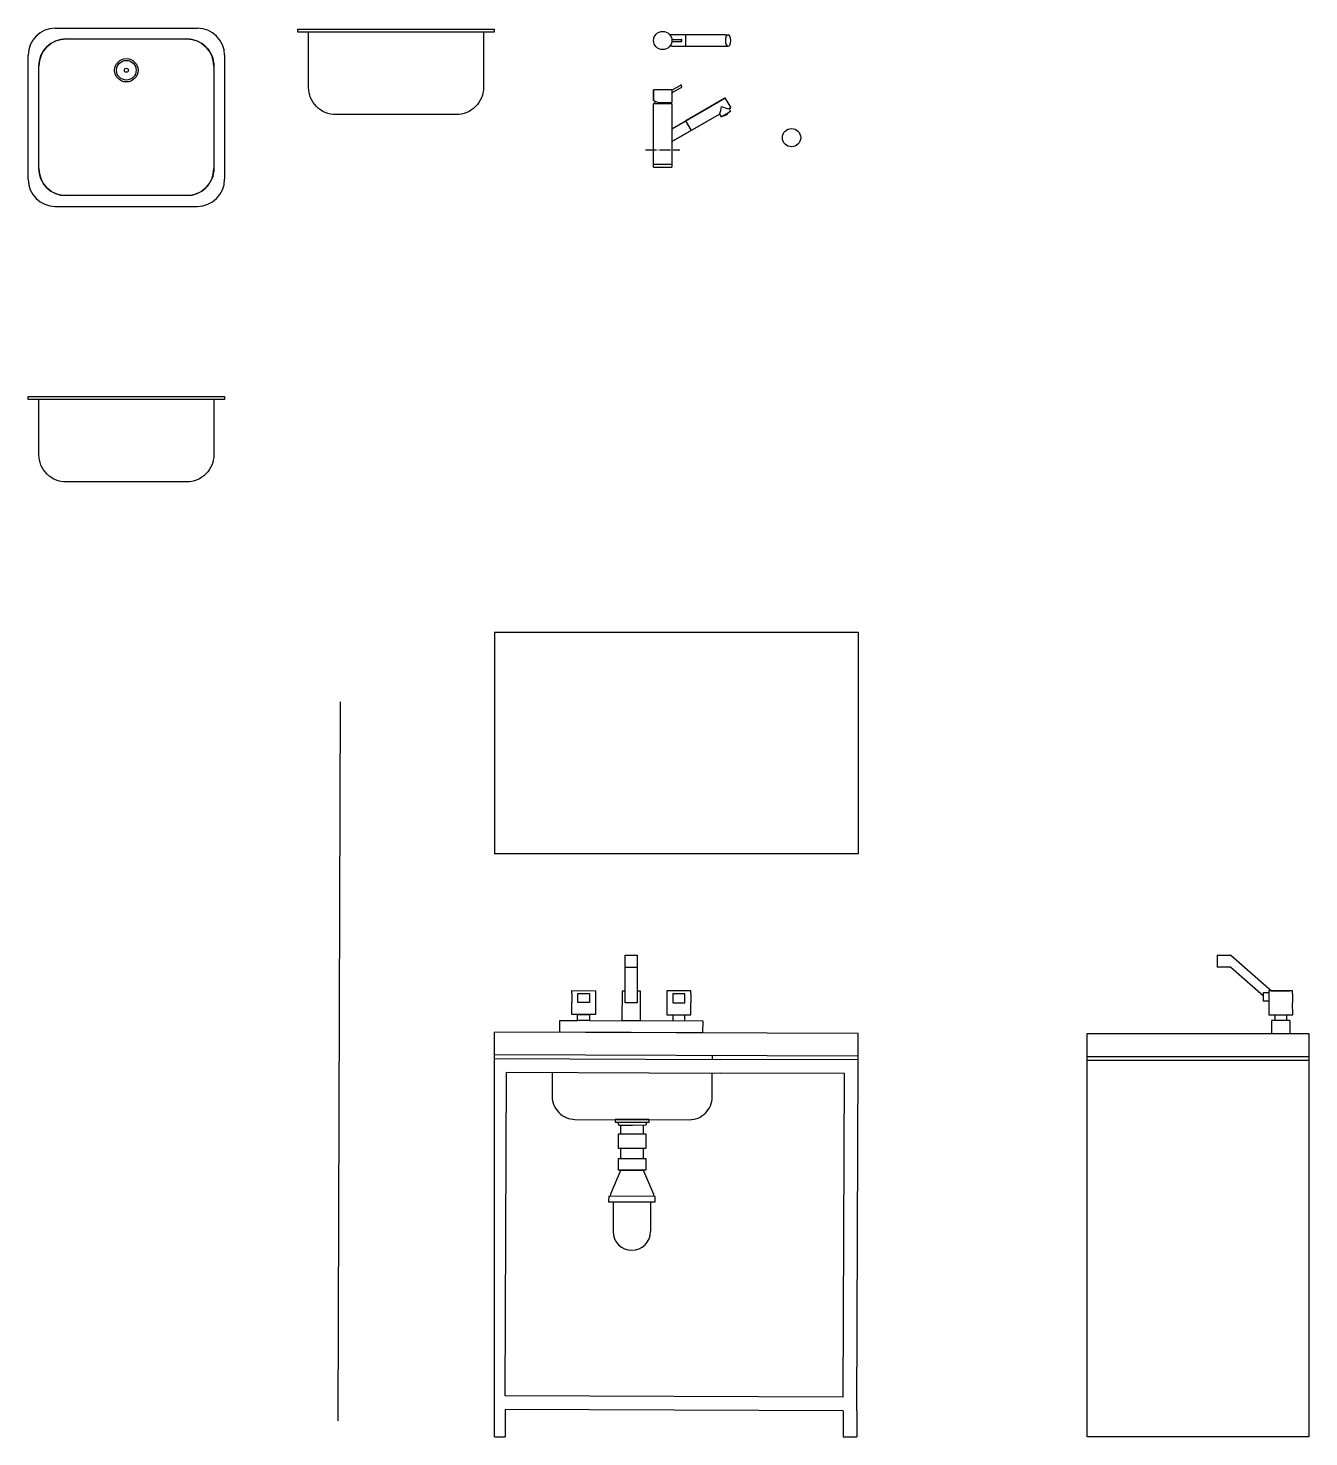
# Model space of a CAD drawing. Header units: millimetres. Extents: x 3449 to 6253, y 109 to 3191.
import ezdxf

# ---------------------------------------------------------------- set-up
doc = ezdxf.new("R2010")
doc.units = ezdxf.units.MM
doc.linetypes.add('ACAD_ISO04W100', pattern=[30, 24, -3, 0, -3])
doc.layers.add('Layer1', color=1, linetype='Continuous')
doc.layers.add('linee sezione', color=3, linetype='ACAD_ISO04W100')

msp = doc.modelspace()

# ---------------------------------------------------------------- linework, layer by layer
at = {"layer": 'Layer1'}
for p, q in [((4854.8, 3176.7), (4853, 3177.6)), ((4857.9, 3176.7), (4854.8, 3176.7)), ((4975.1, 3176.6), (4857.9, 3176.7)), ((4888.5, 3152.3), (4888.5, 3176.6)), ((4975.1, 3176.6), (4981.2, 3176.6)), ((3531.5, 3168), (3795.6, 3168)), ((4854.8, 3152.3), (4853, 3151.3)), ((4857.9, 3152.3), (4854.8, 3152.3)), ((4858.3, 3167), (4857.8, 3167.2)), ((4858.3, 3162), (4857.8, 3161.8)), ((4857.9, 3152.3), (4909.8, 3152.3)), ((4857.9, 3152.3), (4980.9, 3152.3)), ((4858.3, 3167), (4877.7, 3167)), ((4858.3, 3162), (4877.7, 3162)), ((4877.7, 3167), (4878.8, 3167)), ((4877.7, 3162), (4878.8, 3162)), ((3472, 2884.4), (3472, 3108.5)), ((3855.1, 3108.5), (3855.1, 2884.4)), ((4817.9, 3056.5), (4817.9, 3033.2)), ((4817.9, 3033.2), (4817.9, 3056.5)), ((4818.4, 3057), (4857.4, 3057)), ((4818.4, 3057), (4857.4, 3057)), ((4857.9, 3056.5), (4857.9, 3049.8)), ((4857.9, 3056.4), (4858.9, 3056.4)), ((4857.9, 3055.5), (4857.9, 3029)), ((4858.9, 3056.4), (4877.2, 3066.9)), ((4858.9, 3050.4), (4879.6, 3062.3)), ((4877.2, 3066.9), (4877.6, 3067.2)), ((4878.4, 3066.5), (4878.3, 3067)), ((4879.9, 3062.9), (4878.4, 3066.5)), ((4879.6, 3062.3), (4879.6, 3062.3)), ((4879.9, 3062.9), (4879.8, 3063)), ((4817.9, 3033.2), (4817.9, 3033.2)), ((4857.9, 3025.5), (4817.9, 3025.5)), ((4817.9, 2893.5), (4817.9, 3025.5)), ((4827.4, 3028.5), (4818.4, 3032.5)), ((4818.4, 3032.5), (4818.4, 3032.5)), ((4827.4, 3028.5), (4857.4, 3028.5)), ((4858.9, 3050.4), (4857.9, 3049.4)), ((4857.9, 3031), (4857.9, 3029)), ((4857.9, 3025.5), (4857.9, 2893.5)), ((4859.3, 2971.9), (4974.2, 3038.2)), ((4974.2, 3038.2), (4888.5, 2988.7)), ((4986.8, 3018.4), (4975.6, 3037.8)), ((4859.3, 2943.8), (4962.3, 3003.2)), ((4859.3, 2943.8), (4945.6, 2993.5)), ((4962.3, 3003.2), (4965.8, 2997.1)), ((4962.3, 3003.2), (4964.8, 2998.8)), ((4964.8, 2998.8), (4965.8, 2997.1)), ((4986.6, 3009.1), (4965.8, 2997.1)), ((4965.8, 2997.1), (4970.2, 2999.6)), ((4986.6, 3009.1), (4982.3, 3006.6)), ((4983.1, 3015.1), (4986.4, 3017)), ((4983.1, 3015.1), (4985.6, 3010.8)), ((4986.4, 3017), (4983.2, 3015.2)), ((4985.6, 3010.8), (4986.6, 3009.1)), ((4857.9, 2977.5), (4857.9, 2947.5)), ((4857.9, 2973), (4859.3, 2971.9)), ((4935.9, 2987.9), (4859.3, 2943.8)), ((4900.7, 2967.6), (4888.5, 2988.7)), ((4857.9, 2941.1), (4859.3, 2943.8)), ((4817.9, 2887.5), (4817.9, 2893.5)), ((4817.9, 2887.5), (4817.9, 2893.5)), ((4817.9, 2893.5), (4857.9, 2893.5)), ((4817.9, 2887.5), (4857.9, 2887.5)), ((4857.9, 2893.5), (4857.9, 2887.5)), ((3795.6, 2824.9), (3531.5, 2824.9)), ((4469.8, 1869.6), (5265.8, 1869.6)), ((4469.8, 1869.6), (4469.8, 1384.6)), ((5265.8, 1869.6), (5265.8, 1384.6)), ((5265.8, 1810.3), (5265.8, 1464.5)), ((4127.1, 143.7), (4132.6, 1717.4)), ((5265.8, 1384.6), (4469.8, 1384.6)), ((4755.9, 1136.5), (4755.9, 1162.5)), ((4755.9, 1162.5), (4781.9, 1162.5)), ((4781.9, 1162.5), (4781.9, 1136.5)), ((6051.5, 1162.5), (6051.5, 1136.5)), ((6051.5, 1162.5), (6081.5, 1162.5)), ((6081.5, 1162.5), (6171, 1084.6)), ((4755.9, 1058.6), (4755.9, 1136.5)), ((4755.9, 1136.5), (4781.9, 1136.5)), ((4781.9, 1136.5), (4781.9, 1058.5)), ((6081.5, 1136.5), (6051.5, 1136.5)), ((6081.5, 1136.5), (6153.4, 1073.8)), ((4749.4, 1019.5), (4749.6, 1084.7)), ((4749.6, 1084.7), (4755.9, 1084.6)), ((4781.9, 1084.6), (4788.7, 1084.6)), ((4788.7, 1084.6), (4788.6, 1058.5)), ((6153.4, 1061.8), (6153.4, 1081.3)), ((6153.4, 1081.3), (6164.8, 1081.3)), ((6171, 1084.6), (6211, 1084.6)), ((4638.7, 1078.6), (4638.7, 1059)), ((4768.9, 1058.6), (4755.9, 1058.6)), ((4781.9, 1058.5), (4762.5, 1058.6)), ((4788.6, 1058.5), (4788.5, 1019.4)), ((4899.1, 1078), (4899.2, 1058.4)), ((6164.8, 1061.8), (6153.4, 1061.8)), ((6216.9, 1078), (6217, 1058.4)), ((4651.6, 1019.9), (4651.6, 1032.9)), ((4651.6, 1032.9), (4677.6, 1032.9)), ((4677.6, 1019.8), (4651.6, 1019.9)), ((4677.6, 1032.9), (4677.6, 1019.8)), ((4749.4, 1019.5), (4788.5, 1019.4)), ((4860.2, 1032.2), (4860.2, 1019.1)), ((4886.3, 1019), (4886.3, 1032.1)), ((6211, 1019.4), (6171, 1019.4)), ((6171, 1019.4), (6171, 991.6)), ((6178.1, 1032.2), (6178, 1019.1)), ((6204.1, 1019), (6204.2, 1032.1)), ((6211, 1019.4), (6211, 991.6)), ((5265.8, 991.6), (4469.8, 994.4)), ((4469.8, 108.6), (4469.8, 994.4)), ((5265.6, 941.6), (5265.8, 991.6)), ((5767.5, 991.6), (6252.5, 991.6)), ((5767.5, 108.6), (5767.5, 991.6)), ((6252.5, 991.6), (6252.5, 108.6)), ((5265.6, 941.6), (4469.8, 944.4)), ((4469.8, 936.5), (4964.6, 934.7)), ((5265.6, 933.7), (4964.6, 934.7)), ((5262.9, 165.4), (5265.6, 933.7)), ((5265.6, 933.7), (5265.6, 941.6)), ((5767.5, 941), (6252.5, 941)), ((5767.5, 933.1), (6252.5, 933.1)), ((4493.2, 198.1), (4495.7, 906.4)), ((4495.7, 906.4), (4964.5, 904.7)), ((5235.5, 903.8), (4964.5, 904.7)), ((5233, 195.5), (5235.5, 903.8)), ((4746, 770.8), (4746.1, 790.4)), ((4796, 770.6), (4796.1, 790.3)), ((4745.8, 717.3), (4745.9, 740.4)), ((4795.8, 717.1), (4795.9, 740.2)), ((4745.7, 691.2), (4745.7, 693.1)), ((4795.7, 691), (4745.7, 691.2)), ((4795.7, 691), (4795.7, 692.9)), ((4729.6, 623.1), (4729.3, 557.9)), ((4811.4, 622.8), (4811.2, 557.6)), ((5233, 195.5), (4493.2, 198.1)), ((5232.9, 165.5), (4493.1, 168.1)), ((4493.1, 168.1), (4493.1, 108.6)), ((5232.9, 165.5), (5232.7, 108.6)), ((5262.9, 165.4), (5262.7, 108.6)), ((4469.8, 108.6), (4493.1, 108.6)), ((5232.7, 108.6), (5262.7, 108.6)), ((6252.5, 108.6), (5767.5, 108.6))]:
    msp.add_line(p, q, dxfattribs=at)
for points in [[(3508, 3191.4), (3819.1, 3191.4)], [(4039, 3189.1), (4469, 3189.1), (4469, 3182.4), (4039, 3182.4), (4039, 3189.1)], [(3448.5, 2860.9), (3448.5, 3132)], [(3878.5, 3132), (3878.5, 2860.9)], [(3508, 2801.4), (3819.1, 2801.4)], [(3448.5, 2385.2), (3878.5, 2385.2), (3878.5, 2378.5), (3448.5, 2378.5), (3448.5, 2385.2)], [(4638.7, 1078.6), (4638.8, 1085.1), (4690.9, 1084.9), (4690.7, 1032.8), (4638.6, 1032.9), (4638.7, 1059)], [(4899.1, 1078), (4899.1, 1084.5), (4846.9, 1084.3), (4847.1, 1032.1), (4899.3, 1032.3), (4899.2, 1058.4)], [(6216.9, 1078), (6216.9, 1084.5), (6164.8, 1084.3), (6165, 1032.1), (6217.1, 1032.3), (6217, 1058.4)], [(4677.6, 1019.8), (4925.4, 1018.9), (4925.3, 992.8), (4612.4, 993.9), (4612.4, 1020), (4651.6, 1019.9)], [(4946.5, 934.8), (4946.5, 942.8)], [(4739.1, 797.4), (4742, 790.4), (4771.1, 790.3)], [(4803.1, 797.1), (4800.1, 790.2), (4771.1, 790.3)], [(4745.7, 691.2), (4723.2, 639.8), (4723.1, 635.1), (4723.1, 635.1)], [(4795.7, 691), (4817.9, 639.5), (4817.9, 634.7), (4817.9, 634.7)]]:
    msp.add_lwpolyline(points, dxfattribs=at)
for points in [[(4121.9, 3002.4, -0.414214), (4062.4, 3061.9), (4062.4, 3182.4)], [(4445.5, 3182.4), (4445.5, 3061.9, -0.414214), (4386, 3002.4), (4121.9, 3002.4)], [(3531.5, 2198.5, -0.414214), (3472, 2257.9), (3472, 2378.5)], [(3855.1, 2378.5), (3855.1, 2257.9, -0.414214), (3795.6, 2198.5), (3531.5, 2198.5)], [(4596.1, 906), (4595.9, 853.5, 0.414214), (4645.8, 803.4), (4896.1, 802.5, 0.414214), (4946.2, 852.3), (4946.4, 904.8)]]:
    msp.add_lwpolyline(points, format="xyb", dxfattribs=at)
msp.add_lwpolyline([(3531.5, 3168), (3795.6, 3168, -0.414214), (3855.1, 3108.5), (3855.1, 2884.4, -0.414214), (3795.6, 2824.9), (3531.5, 2824.9, -0.414214), (3472, 2884.4), (3472, 3108.5, -0.414214)], format="xyb", close=True, dxfattribs=at)
for points in [[(4651.7, 1059.1), (4651.8, 1078.6), (4677.9, 1078.5), (4677.8, 1059)], [(4886.1, 1058.4), (4886, 1078), (4860, 1077.9), (4860, 1058.3)], [(4808.5, 802.8), (4733.7, 803.1), (4733.7, 797.4), (4808.5, 797.1)], [(4801.5, 770.6), (4740.5, 770.8), (4740.4, 740.4), (4801.4, 740.2)], [(4801.4, 717.1), (4740.3, 717.3), (4740.2, 693.1), (4801.3, 692.9)], [(4821.5, 634.7), (4719.6, 635.1), (4719.5, 623.2), (4821.4, 622.8)]]:
    msp.add_lwpolyline(points, close=True, dxfattribs=at)
for centre, radius in [((4837.9, 3164.5), 20), ((3663.5, 3099.3), 25.6), ((3663.5, 3099.3), 21.5), ((3663.5, 3099.3), 4.37), ((3663.5, 3099.3), 4.37), ((5119.9, 2951.8), 20)]:
    msp.add_circle(centre, radius, dxfattribs=at)
for centre, radius, start, end in [((3508, 3132), 59.5, 90, 180), ((3819.1, 3132), 59.5, 0, 90), ((4980.9, 3172.1), 4.48, 27.8065, 152.1935), ((3531.5, 3108.5), 59.5, 90, 180), ((3795.6, 3108.5), 59.5, 0, 90), ((4883.4, 3164.5), 5.75, 159.3114, 200.6886), ((4878.8, 3166.2), 0.78, 23.9829, 156.0171), ((4878.8, 3162.8), 0.773, 202.7554, 337.2446), ((4874.6, 3164.5), 5.27, 337.3218, 22.6782), ((5002.9, 3164.4), 27.8, 159.3114, 199.0423), ((4980.9, 3156.8), 4.5, 198.725, 330.8047), ((4961.3, 3164.4), 25.5, 337.3218, 22.6782), ((4818.4, 3056.5), 0.5, 90, 180), ((4857.4, 3056.5), 0.5, 0, 90), ((4877.8, 3066.8), 0.462, 25.7712, 115.7712), ((4879.3, 3062.8), 0.535, 295.7712, 25.7712), ((4818.7, 3033.2), 0.761, 179.6551, 246.4902), ((4837.4, 3013.3), 23, 130.7316, 147.8658), ((4838.5, 3013.3), 23, 32.1342, 41.4912), ((4857.4, 3029), 0.5, 270, 0), ((4974.7, 3037.3), 1, 29.9673, 119.9673), ((4901.6, 3027.8), 65.5, 337.9202, 352.9202), ((4992.1, 3080.3), 65.7, 247.2008, 262.2008), ((4968.8, 3016), 16.4, 274.7654, 325.1692), ((4985.4, 3018), 1.41, 314.781, 15.1537), ((3531.5, 2884.4), 59.5, 180, 270), ((3795.6, 2884.4), 59.5, 270, 0), ((3508, 2860.9), 59.5, 180, 270), ((3819.1, 2860.9), 59.5, 270, 0), ((4770.3, 557.8), 40.9, 179.7992, 359.7992)]:
    msp.add_arc(centre, radius, start, end, dxfattribs=at)
at = {"layer": 'linee sezione'}
msp.add_lwpolyline([(4800.5, 2925.4), (4875.4, 2925.4)], dxfattribs=at)

doc.saveas('drawing.dxf')
